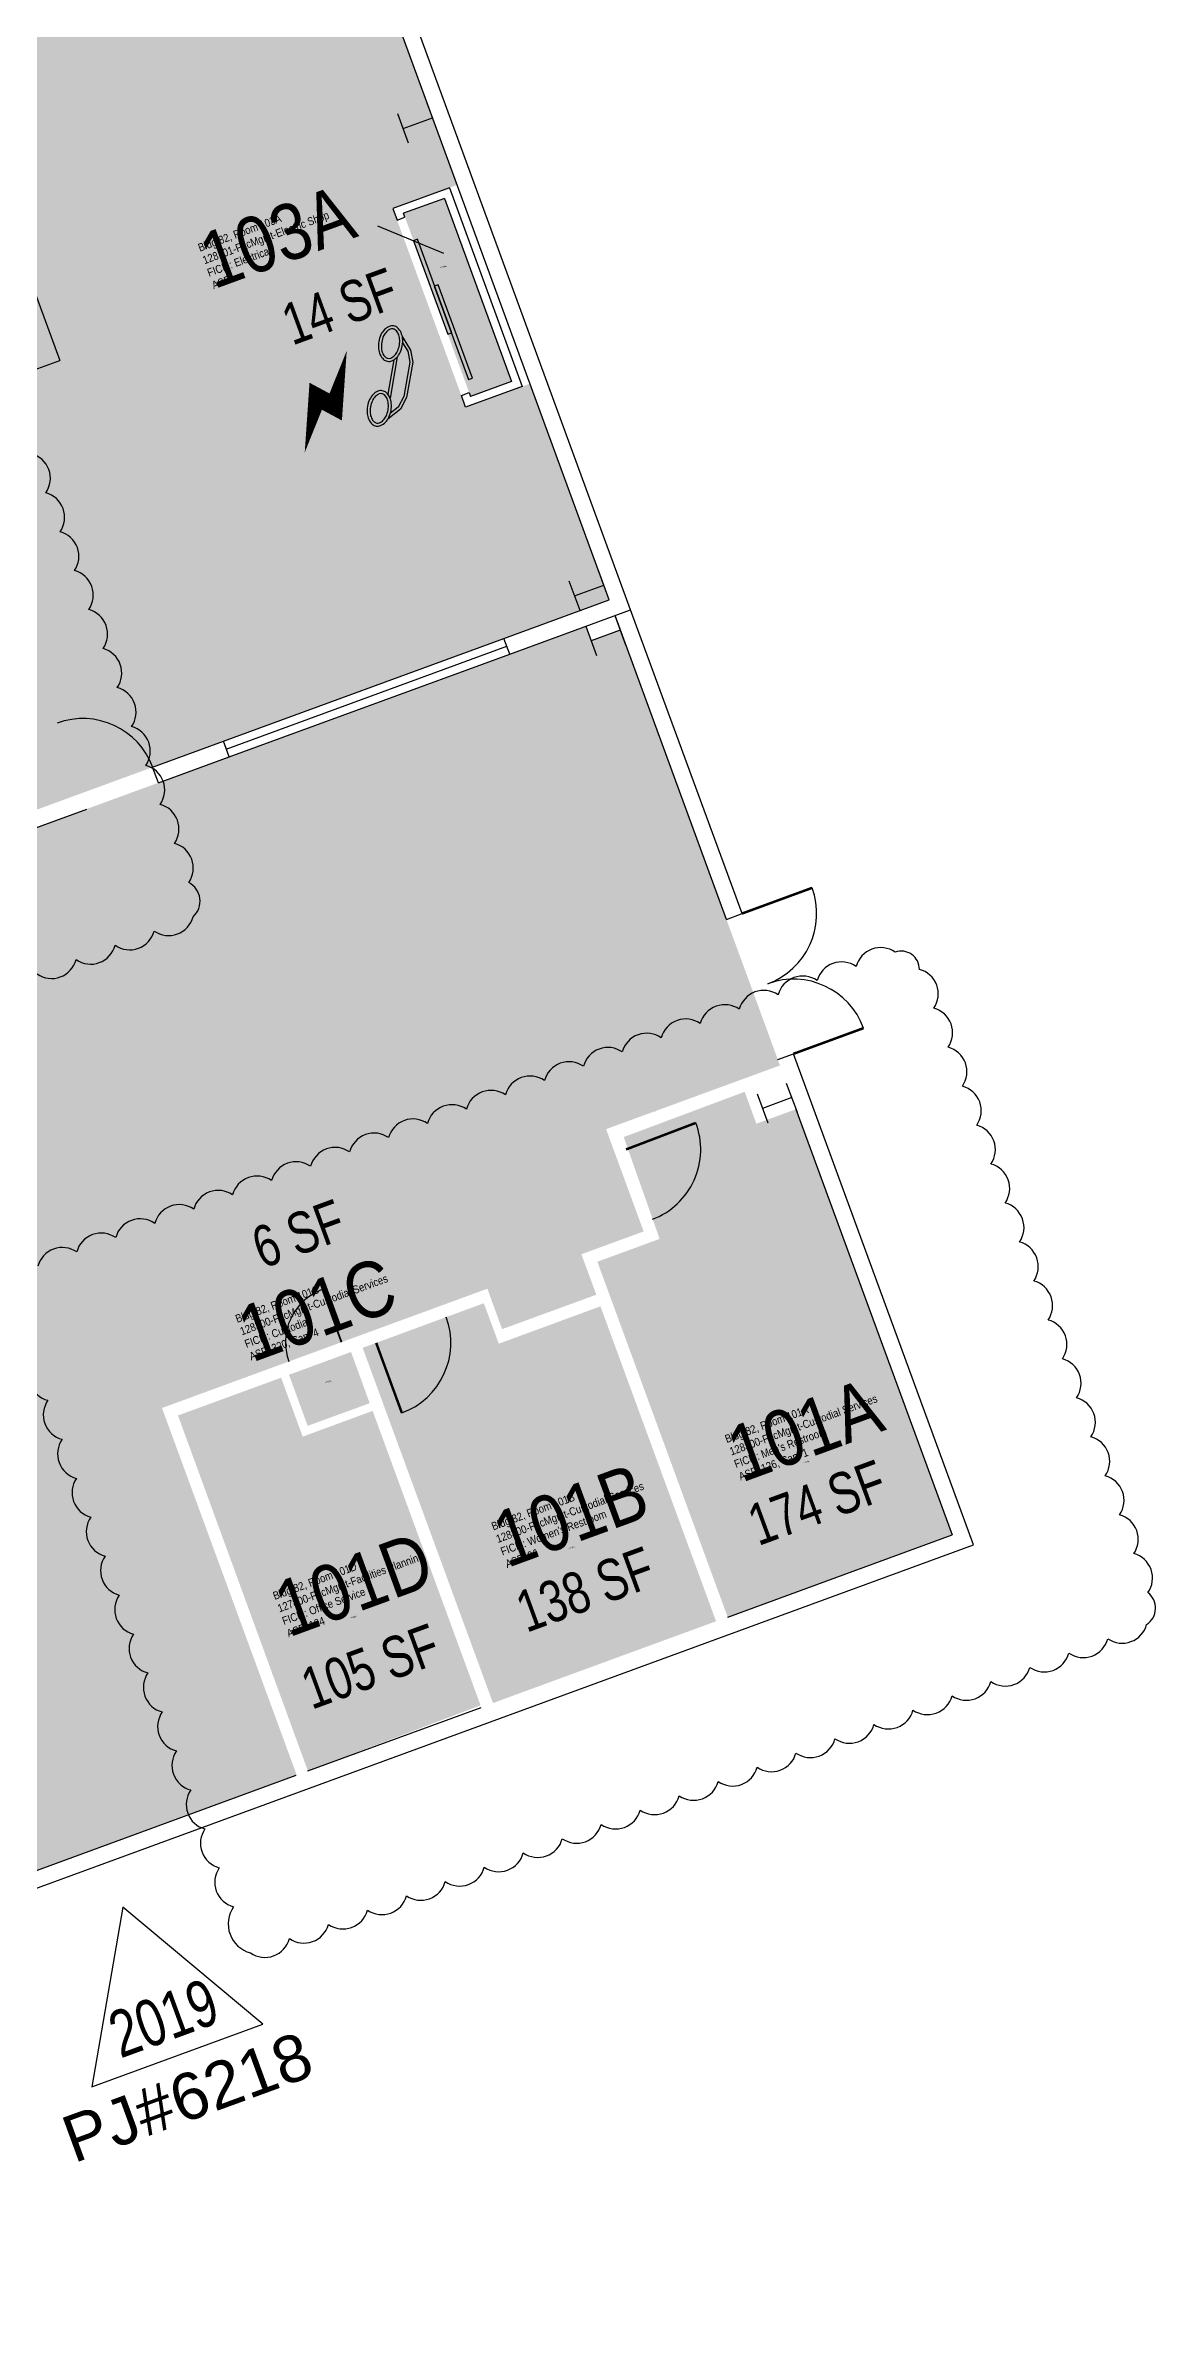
# Model space of a CAD drawing. Header units: inches. Extents: x 69176992 to 69179037, y 27694441 to 27697266.
# Drawn here: x 69178501 to 69179037, y 27694452 to 27695544 of the extents above; entities that cross this region are included whole.
import ezdxf
from ezdxf.enums import TextEntityAlignment as Align

# ---------------------------------------------------------------- set-up
doc = ezdxf.new("R2010")
doc.units = ezdxf.units.IN
doc.header["$LTSCALE"] = 50
doc.header["$MEASUREMENT"] = 0
doc.layers.get('0').update_dxf_attribs({"linetype": 'CONTINUOUS'})
for name, color, linetype in [('0 @ 1 (1)', 7, 'CONTINUOUS'), ('0 @ 1 (2)', 7, 'CONTINUOUS'), ('0 @ 360', 7, 'CONTINUOUS'), ('A-COLS', 5, 'CONTINUOUS'), ('A-DOOR', 2, 'CONTINUOUS'), ('A-FLOR', 3, 'CONTINUOUS'), ('A-GLAZ', 1, 'CONTINUOUS'), ('A-IDEN-ICON', 4, 'CONTINUOUS'), ('A-IDEN-RNUM', 7, 'CONTINUOUS'), ('A-IDEN-SNUM', 4, 'CONTINUOUS'), ('A-IDEN-VNUM', 4, 'CONTINUOUS'), ('A-WALL', 5, 'CONTINUOUS'), ('AREA-TEXT', 3, 'CONTINUOUS'), ('Rooms-Category-Color', 7, 'CONTINUOUS'), ('Rooms-College-Color', 7, 'CONTINUOUS'), ('Rooms-Department-Color', 7, 'CONTINUOUS'), ('Rooms-Division-Color', 7, 'CONTINUOUS'), ('Rooms-Information', 7, 'CONTINUOUS')]:
    doc.layers.add(name, color=color, linetype=linetype)
doc.layers.add('A-REV', color=1, linetype='CONTINUOUS', true_color=0xff0000)
doc.styles.add('Arial', font='arial.ttf')
doc.styles.add('CP_AREA', font='arial.ttf', dxfattribs={"height": 15})
doc.styles.add('CP_ROOMSNUMBER', font='arial.ttf', dxfattribs={"height": 1})
doc.styles.add('CP_ROOMVNUMBER', font='arial.ttf', dxfattribs={"width": 0.85, "height": 0.075})

# ---------------------------------------------------------------- blocks, each defined once
blk = doc.blocks.new('COL1')
for p, q in [((-0.5, 0.5), (0.5, 0.5)), ((0, 0.5), (0, -0.5)), ((-0.5, -0.5), (0.5, -0.5))]:
    blk.add_line(p, q)
blk = doc.blocks.new('Cpelect')
at = {"color": 0, "linetype": 'ByBlock'}
blk.add_lwpolyline([(0.0623, 0.0629, 0, 0.03, 0), (0.0105, -0.0168, 0.03, 0.03, 0), (-0.0105, 0.0068, 0.03, 0, 0), (-0.0623, -0.0729, 0.03, 0, 0)], format="xyseb", dxfattribs=at)
blk = doc.blocks.new('Cpphone')
at = {"color": 0, "linetype": 'ByBlock'}
for p, q in [((0.0096, 0.0252), (-0.0196, -0.0252)), ((0.0169, 0.0279), (-0.0182, -0.0329))]:
    blk.add_line(p, q, dxfattribs=at)
for points in [[(0.0288, 0.0786, 0.139889), (0.0216, 0.0804, 0.107118), (0.0122, 0.0781, 0.079812), (0.0039, 0.0722, 0.067459), (-0.0035, 0.0626, 0.067459), (-0.008, 0.0515, 0.079812), (-0.009, 0.0413, 0.107118), (-0.0064, 0.032, 0.139889), (-0.0012, 0.0267, 0.139889), (0.0061, 0.0248, 0.107118), (0.0155, 0.0272, 0.079812), (0.0238, 0.0331, 0.067459), (0.0312, 0.0426, 0.067459), (0.0357, 0.0538, 0.079812), (0.0367, 0.0639, 0.107118), (0.034, 0.0732, 0.139889)], [(0.0263, 0.0743, 0.139889), (0.0218, 0.0754, 0.107118), (0.0144, 0.0736, 0.079812), (0.0074, 0.0686, 0.067459), (0.0008, 0.0601, 0.067459), (-0.0032, 0.0502, 0.079812), (-0.004, 0.0417, 0.107118), (-0.0019, 0.0344, 0.139889), (0.0013, 0.031, 0.139889), (0.0059, 0.0298, 0.107118), (0.0133, 0.0317, 0.079812), (0.0203, 0.0367, 0.067459), (0.0268, 0.0451, 0.067459), (0.0309, 0.055, 0.079812), (0.0317, 0.0636, 0.107118), (0.0296, 0.0709, 0.139889)], [(-0.0262, -0.0167, 0.139889), (-0.0334, -0.0148, 0.107118), (-0.0428, -0.0172, 0.079812), (-0.0511, -0.0231, 0.067459), (-0.0585, -0.0326, 0.067459), (-0.063, -0.0438, 0.079812), (-0.064, -0.0539, 0.107118), (-0.0614, -0.0632, 0.139889), (-0.0562, -0.0686, 0.139889), (-0.0489, -0.0704, 0.107118), (-0.0395, -0.0681, 0.079812), (-0.0312, -0.0622, 0.067459), (-0.0238, -0.0526, 0.067459), (-0.0193, -0.0415, 0.079812), (-0.0183, -0.0313, 0.107118), (-0.021, -0.022, 0.139889)], [(-0.0287, -0.021, 0.139889), (-0.0332, -0.0198, 0.107118), (-0.0406, -0.0217, 0.079812), (-0.0476, -0.0267, 0.067459), (-0.0542, -0.0351, 0.067459), (-0.0582, -0.045, 0.079812), (-0.059, -0.0536, 0.107118), (-0.0569, -0.0609, 0.139889), (-0.0537, -0.0643, 0.139889), (-0.0491, -0.0654, 0.107118), (-0.0417, -0.0636, 0.079812), (-0.0347, -0.0586, 0.067459), (-0.0282, -0.0501, 0.067459), (-0.0241, -0.0402, 0.079812), (-0.0233, -0.0317, 0.107118), (-0.0254, -0.0244, 0.139889)]]:
    blk.add_lwpolyline(points, format="xyb", close=True, dxfattribs=at)
for points in [[(0.0364, 0.0572), (0.0417, 0.0308), (0.0382, 0.0108), (0.0082, -0.0411), (-0.0083, -0.0558), (-0.0338, -0.0645)], [(0.0334, 0.047), (0.0366, 0.0307), (0.0334, 0.0126), (0.0043, -0.0379), (-0.0109, -0.0514), (-0.0265, -0.0567)]]:
    blk.add_lwpolyline(points, dxfattribs=at)
blk = doc.blocks.new('*U9')
at = {"layer": '0 @ 1 (1)', "transparency": 16777216, "insert": (-0.1798, -0.1151), "char_height": 0.0625, "attachment_point": 1, "style": 'Arial'}
blk.add_mtext_dynamic_manual_height_columns('PJ#', width=0.24749, gutter_width=0.3125, heights=[-0.0646], dxfattribs=at)
at = {"layer": '0 @ 1 (2)', "transparency": 16777216, "insert": (-0.1798, -0.1151), "char_height": 0.0625, "attachment_point": 1, "style": 'Arial'}
blk.add_mtext_dynamic_manual_height_columns('PJ#', width=0.24749, gutter_width=0.3125, heights=[-0.0646], dxfattribs=at)
blk = doc.blocks.new('*U5')
at = {"transparency": 16777216}
blk.add_lwpolyline([(0, 0.122), (-0.1221, -0.0895), (0.1221, -0.0895)], close=True, dxfattribs=at)
blk.add_blockref('*U9', (0, 0), dxfattribs=at)
at = {"layer": '0 @ 360', "transparency": 16777216, "style": 'Arial', "width": 0.75}
blk.add_attdef('YEAR', text='', height=22.5, dxfattribs=at).set_placement((0, 0), align=Align.MIDDLE_CENTER)
at = {"layer": '0 @ 360', "transparency": 16777216, "style": 'Arial'}
blk.add_attdef('PROJECT', text='', height=22.5, dxfattribs=at).set_placement((-0.0276, -0.1151), align=Align.TOP_LEFT)

msp = doc.modelspace()

# ---------------------------------------------------------------- hatches: boundary and pattern name
at = {"layer": 'Rooms-Category-Color', "true_color": 0xe3c5e1}
msp.add_hatch(color=254, dxfattribs=at).paths.add_polyline_path([(69178481.3, 27695169.7), (69178773.2, 27695276.7), (69178735, 27695380.9), (69178704, 27695369.6), (69178668.9, 27695465.4), (69178699.9, 27695476.7), (69178605.5, 27695734.4), (69177584, 27695360.1), (69177699.1, 27695046), (69178428.6, 27695313.4), (69178481.3, 27695169.7), (69178773.2, 27695276.7)])
at = {"layer": 'Rooms-Category-Color', "true_color": 0xadadad}
for points in [[(69178674.1, 27695463), (69178693.8, 27695470.2), (69178726.1, 27695381.9), (69178706.4, 27695374.7), (69178674.1, 27695463)], [(69178830.3, 27694786.4), (69178938.4, 27694826), (69178863.2, 27695031.2), (69178844.1, 27695024.2), (69178838.5, 27695039.6), (69178780.2, 27695017.8), (69178797.5, 27694968.7), (69178767.5, 27694957.7)], [(69178717.2, 27694745), (69178824.7, 27694784.4), (69178769, 27694936.2), (69178720, 27694918.2), (69178712.8, 27694937.7), (69178654.4, 27694916.2)], [(69178627.9, 27694878.6), (69178657.8, 27694889.5), (69178648.8, 27694914.2), (69178618.9, 27694903.2)]]:
    msp.add_hatch(color=253, dxfattribs=at).paths.add_polyline_path(points)
at = {"layer": 'Rooms-Category-Color', "true_color": 0xfa9ba3}
for points in [[(69178778.6, 27695262.1), (69178764.5, 27695257), (69178761.9, 27695264), (69178725.3, 27695250.6), (69178590.1, 27695201), (69178533.7, 27695180.4), (69178533.7, 27695180.4), (69178478.1, 27695160), (69178478.1, 27695160), (69178096.2, 27695020), (69177768.6, 27694900), (69177771.2, 27694892.9), (69177757.1, 27694887.7), (69177759.7, 27694880.7), (69177916.9, 27694451.7), (69178622.6, 27694710.3), (69178557.7, 27694887.2), (69178714.5, 27694944.7), (69178721.6, 27694925.2), (69178767, 27694941.8), (69178759.8, 27694961.3), (69178789.8, 27694972.3), (69178771.7, 27695021.6), (69178855.5, 27695052.3)], [(69178628, 27694712.3), (69178711.2, 27694743.9), (69178659.2, 27694885.8), (69178625.5, 27694873.4), (69178615.1, 27694901.8), (69178565.4, 27694883.6)]]:
    msp.add_hatch(color=241, dxfattribs=at).paths.add_polyline_path(points)
at = {"layer": 'Rooms-College-Color', "true_color": 0x80bc67}
for points in [[(69178481.3, 27695169.7), (69178773.2, 27695276.7), (69178735, 27695380.9), (69178704, 27695369.6), (69178668.9, 27695465.4), (69178699.9, 27695476.7), (69178605.5, 27695734.4), (69177584, 27695360.1), (69177699.1, 27695046), (69178428.6, 27695313.4), (69178481.3, 27695169.7), (69178773.2, 27695276.7)], [(69178778.6, 27695262.1), (69178764.5, 27695257), (69178761.9, 27695264), (69178725.3, 27695250.6), (69178590.1, 27695201), (69178533.7, 27695180.4), (69178533.7, 27695180.4), (69178478.1, 27695160), (69178478.1, 27695160), (69178096.2, 27695020), (69177768.6, 27694900), (69177771.2, 27694892.9), (69177757.1, 27694887.7), (69177759.7, 27694880.7), (69177916.9, 27694451.7), (69178622.6, 27694710.3), (69178557.7, 27694887.2), (69178714.5, 27694944.7), (69178721.6, 27694925.2), (69178767, 27694941.8), (69178759.8, 27694961.3), (69178789.8, 27694972.3), (69178771.7, 27695021.6), (69178855.5, 27695052.3)], [(69178830.3, 27694786.4), (69178938.4, 27694826), (69178863.2, 27695031.2), (69178844.1, 27695024.2), (69178838.5, 27695039.6), (69178780.2, 27695017.8), (69178797.5, 27694968.7), (69178767.5, 27694957.7)], [(69178717.2, 27694745), (69178824.7, 27694784.4), (69178769, 27694936.2), (69178720, 27694918.2), (69178712.8, 27694937.7), (69178654.4, 27694916.2)], [(69178627.9, 27694878.6), (69178657.8, 27694889.5), (69178648.8, 27694914.2), (69178618.9, 27694903.2)], [(69178628, 27694712.3), (69178711.2, 27694743.9), (69178659.2, 27694885.8), (69178625.5, 27694873.4), (69178615.1, 27694901.8), (69178565.4, 27694883.6)]]:
    msp.add_hatch(color=83, dxfattribs=at).paths.add_polyline_path(points)
at = {"layer": 'Rooms-College-Color', "true_color": 0xadadad}
msp.add_hatch(color=253, dxfattribs=at).paths.add_polyline_path([(69178674.1, 27695463), (69178693.8, 27695470.2), (69178726.1, 27695381.9), (69178706.4, 27695374.7), (69178674.1, 27695463)])
at = {"layer": 'Rooms-Department-Color', "true_color": 0x80bc67}
for points in [[(69178481.3, 27695169.7), (69178773.2, 27695276.7), (69178735, 27695380.9), (69178704, 27695369.6), (69178668.9, 27695465.4), (69178699.9, 27695476.7), (69178605.5, 27695734.4), (69177584, 27695360.1), (69177699.1, 27695046), (69178428.6, 27695313.4), (69178481.3, 27695169.7), (69178773.2, 27695276.7)], [(69178778.6, 27695262.1), (69178764.5, 27695257), (69178761.9, 27695264), (69178725.3, 27695250.6), (69178590.1, 27695201), (69178533.7, 27695180.4), (69178533.7, 27695180.4), (69178478.1, 27695160), (69178478.1, 27695160), (69178096.2, 27695020), (69177768.6, 27694900), (69177771.2, 27694892.9), (69177757.1, 27694887.7), (69177759.7, 27694880.7), (69177916.9, 27694451.7), (69178622.6, 27694710.3), (69178557.7, 27694887.2), (69178714.5, 27694944.7), (69178721.6, 27694925.2), (69178767, 27694941.8), (69178759.8, 27694961.3), (69178789.8, 27694972.3), (69178771.7, 27695021.6), (69178855.5, 27695052.3)], [(69178628, 27694712.3), (69178711.2, 27694743.9), (69178659.2, 27694885.8), (69178625.5, 27694873.4), (69178615.1, 27694901.8), (69178565.4, 27694883.6)]]:
    msp.add_hatch(color=83, dxfattribs=at).paths.add_polyline_path(points)
at = {"layer": 'Rooms-Department-Color', "true_color": 0xacacac}
for points in [[(69178674.1, 27695463), (69178693.8, 27695470.2), (69178726.1, 27695381.9), (69178706.4, 27695374.7), (69178674.1, 27695463)], [(69178830.3, 27694786.4), (69178938.4, 27694826), (69178863.2, 27695031.2), (69178844.1, 27695024.2), (69178838.5, 27695039.6), (69178780.2, 27695017.8), (69178797.5, 27694968.7), (69178767.5, 27694957.7)], [(69178717.2, 27694745), (69178824.7, 27694784.4), (69178769, 27694936.2), (69178720, 27694918.2), (69178712.8, 27694937.7), (69178654.4, 27694916.2)], [(69178627.9, 27694878.6), (69178657.8, 27694889.5), (69178648.8, 27694914.2), (69178618.9, 27694903.2)]]:
    msp.add_hatch(color=253, dxfattribs=at).paths.add_polyline_path(points)
at = {"layer": 'Rooms-Division-Color', "true_color": 0x80bc67}
for points in [[(69178481.3, 27695169.7), (69178773.2, 27695276.7), (69178735, 27695380.9), (69178704, 27695369.6), (69178668.9, 27695465.4), (69178699.9, 27695476.7), (69178605.5, 27695734.4), (69177584, 27695360.1), (69177699.1, 27695046), (69178428.6, 27695313.4), (69178481.3, 27695169.7), (69178773.2, 27695276.7)], [(69178778.6, 27695262.1), (69178764.5, 27695257), (69178761.9, 27695264), (69178725.3, 27695250.6), (69178590.1, 27695201), (69178533.7, 27695180.4), (69178533.7, 27695180.4), (69178478.1, 27695160), (69178478.1, 27695160), (69178096.2, 27695020), (69177768.6, 27694900), (69177771.2, 27694892.9), (69177757.1, 27694887.7), (69177759.7, 27694880.7), (69177916.9, 27694451.7), (69178622.6, 27694710.3), (69178557.7, 27694887.2), (69178714.5, 27694944.7), (69178721.6, 27694925.2), (69178767, 27694941.8), (69178759.8, 27694961.3), (69178789.8, 27694972.3), (69178771.7, 27695021.6), (69178855.5, 27695052.3)], [(69178628, 27694712.3), (69178711.2, 27694743.9), (69178659.2, 27694885.8), (69178625.5, 27694873.4), (69178615.1, 27694901.8), (69178565.4, 27694883.6)]]:
    msp.add_hatch(color=83, dxfattribs=at).paths.add_polyline_path(points)
at = {"layer": 'Rooms-Division-Color', "true_color": 0xadadad}
for points in [[(69178674.1, 27695463), (69178693.8, 27695470.2), (69178726.1, 27695381.9), (69178706.4, 27695374.7), (69178674.1, 27695463)], [(69178830.3, 27694786.4), (69178938.4, 27694826), (69178863.2, 27695031.2), (69178844.1, 27695024.2), (69178838.5, 27695039.6), (69178780.2, 27695017.8), (69178797.5, 27694968.7), (69178767.5, 27694957.7)], [(69178717.2, 27694745), (69178824.7, 27694784.4), (69178769, 27694936.2), (69178720, 27694918.2), (69178712.8, 27694937.7), (69178654.4, 27694916.2)], [(69178627.9, 27694878.6), (69178657.8, 27694889.5), (69178648.8, 27694914.2), (69178618.9, 27694903.2)]]:
    msp.add_hatch(color=253, dxfattribs=at).paths.add_polyline_path(points)

# ---------------------------------------------------------------- linework, layer by layer
at = {"layer": 'A-DOOR'}
for points in [[(69178697.3, 27695405.4), (69178680.8, 27695450.5), (69178678.9, 27695449.8), (69178695.4, 27695404.8)], [(69178707.3, 27695383.6), (69178690.8, 27695428.6), (69178688.9, 27695427.9), (69178705.4, 27695382.9)]]:
    msp.add_lwpolyline(points, close=True, dxfattribs=at)
for points, const_width in [([(69178837.2, 27695125.5), (69178871, 27695137.9)], 1.2), ([(69178862, 27695057.9), (69178895.8, 27695070.3)], 1.2), ([(69178781.3, 27695011.8), (69178814.9, 27695024.6)], 1.2), ([(69178644.2, 27694918.9), (69178635, 27694944.3)], 0.9), ([(69178660.9, 27694918.6), (69178673.3, 27694884.8)], 1.2)]:
    msp.add_lwpolyline(points, dxfattribs=dict(at, const_width=const_width))
for centre, radius, start, end in [((69178519.5, 27695183.5), 36, 20.1283, 110.1283), ((69178837.2, 27695125.5), 36, 290.1283, 20.1283), ((69178862, 27695057.9), 36, 20.1283, 110.1283), ((69178781.3, 27695011.8), 36, 290.8058, 20.8058), ((69178644.2, 27694918.9), 27, 110.1283, 200.1283), ((69178660.9, 27694918.6), 36, 290.1283, 20.1283)]:
    msp.add_arc(centre, radius, start, end, dxfattribs=at)
at = {"layer": 'A-FLOR'}
for p in [(69178491.9, 27695437.2), (69178418.3, 27695359.1)]:
    msp.add_line(p, (69178508.4, 27695392.1), dxfattribs=at)
at = {"layer": 'A-GLAZ'}
for p, q in [((69178587.3, 27695208.6), (69178722.5, 27695258.1)), ((69178588.7, 27695204.8), (69178723.9, 27695254.4)), ((69178590.1, 27695201), (69178725.3, 27695250.6))]:
    msp.add_line(p, q, dxfattribs=at)
at = {"layer": 'A-IDEN-ICON'}
msp.add_line((69178661.5, 27695456.9), (69178693.4, 27695443.8), dxfattribs=at)
at = {"layer": 'A-IDEN-VNUM', "const_width": 0.0001}
msp.add_lwpolyline([(69178636.7, 27694904), (69178633.3, 27694921.7)], dxfattribs=at)
at = {"layer": 'A-REV'}
for points in [[(69178497.5, 27695096.4, 0.520567), (69178516.3, 27695103.3, 0.520567), (69178535.1, 27695110.2, 0.520567), (69178553.9, 27695117.1, 0.520567), (69178572.7, 27695124, 0.520567), (69178570.6, 27695140.5, 0.520567), (69178563.7, 27695159.3, 0.520567), (69178556.8, 27695178.1, 0.520567), (69178549.9, 27695196.9, 0.520567), (69178543, 27695215.6, 0.520567), (69178536.1, 27695234.4, 0.520567), (69178529.3, 27695253.2, 0.520567), (69178522.4, 27695272, 0.520567), (69178515.5, 27695290.8, 0.520567), (69178508.6, 27695309.5, 0.520567), (69178501.7, 27695328.3, 0.520567), (69178494.8, 27695347.1, 0.520567)], [(69178495.9, 27694909.7, 0.520567), (69178502.7, 27694890.9, 0.520567), (69178509.6, 27694872.1, 0.520567), (69178516.5, 27694853.3, 0.520567), (69178523.4, 27694834.6, 0.520567), (69178530.3, 27694815.8, 0.520567), (69178537.1, 27694797, 0.520567), (69178544, 27694778.2, 0.520567), (69178550.9, 27694759.5, 0.520567), (69178557.8, 27694740.7, 0.520567), (69178564.7, 27694721.9, 0.520567), (69178571.6, 27694703.1, 0.520567), (69178578.4, 27694684.3, 0.520567), (69178585.3, 27694665.6, 0.520567), (69178592.2, 27694646.8, 0.520567), (69178600.3, 27694624.6, 0.520567), (69178619.1, 27694631.5, 0.520567), (69178637.9, 27694638.3, 0.520567), (69178656.7, 27694645.2, 0.520567), (69178675.5, 27694652.1, 0.520567), (69178694.2, 27694659, 0.520567), (69178713, 27694665.9, 0.520567), (69178731.8, 27694672.8, 0.520567), (69178750.6, 27694679.6, 0.520567), (69178769.3, 27694686.5, 0.520567), (69178788.1, 27694693.4, 0.520567), (69178806.9, 27694700.3, 0.520567), (69178825.7, 27694707.2, 0.520567), (69178844.5, 27694714.1, 0.520567), (69178863.2, 27694720.9, 0.520567), (69178882, 27694727.8, 0.520567), (69178900.8, 27694734.7, 0.520567), (69178919.6, 27694741.6, 0.520567), (69178938.4, 27694748.5, 0.520567), (69178957.1, 27694755.4, 0.520567), (69178975.9, 27694762.2, 0.520567), (69178994.7, 27694769.1, 0.520567), (69179013.5, 27694776, 0.520567), (69179032.2, 27694782.9, 0.520567), (69179032.8, 27694798.2, 0.520567), (69179026, 27694817, 0.520567), (69179019.1, 27694835.7, 0.520567), (69179012.2, 27694854.5, 0.520567), (69179005.3, 27694873.3, 0.520567), (69178998.4, 27694892.1, 0.520567), (69178991.6, 27694910.9, 0.520567), (69178984.7, 27694929.6, 0.520567), (69178977.8, 27694948.4, 0.520567), (69178970.9, 27694967.2, 0.520567), (69178964, 27694986, 0.520567), (69178957.1, 27695004.8, 0.520567), (69178950.3, 27695023.5, 0.520567), (69178943.4, 27695042.3, 0.520567), (69178936.5, 27695061.1, 0.520567), (69178929.6, 27695079.9, 0.520567), (69178922.7, 27695098.6, 0.520567), (69178911, 27695106.9, 0.520567), (69178892.2, 27695100, 0.520567), (69178873.4, 27695093.2, 0.520567), (69178854.6, 27695086.3, 0.520567), (69178835.9, 27695079.4, 0.520567), (69178817.1, 27695072.5, 0.520567), (69178798.3, 27695065.6, 0.520567), (69178779.5, 27695058.8, 0.520567), (69178760.8, 27695051.9, 0.520567), (69178742, 27695045, 0.520567), (69178723.2, 27695038.1, 0.520567), (69178704.4, 27695031.2, 0.520567), (69178685.6, 27695024.3, 0.520567), (69178666.9, 27695017.5, 0.520567), (69178648.1, 27695010.6, 0.520567), (69178629.3, 27695003.7, 0.520567), (69178610.5, 27694996.8, 0.520567), (69178591.7, 27694989.9, 0.520567), (69178573, 27694983, 0.520567), (69178554.2, 27694976.2, 0.520567), (69178535.4, 27694969.3, 0.520567), (69178516.6, 27694962.4, 0.520567), (69178497.9, 27694955.5, 0.520567)]]:
    msp.add_lwpolyline(points, format="xyb", dxfattribs=at)
at = {"layer": 'A-WALL'}
for p, q in [((69178773.2, 27695276.7), (69178571.6, 27695826.9)), ((69178783.5, 27695271.9), (69178579.1, 27695829.7)), ((69178696.2, 27695475.3), (69178668.9, 27695465.4)), ((69178696.2, 27695475.3), (69178731.3, 27695379.6)), ((69178668.9, 27695465.4), (69178671, 27695459.7)), ((69178693.8, 27695470.2), (69178674.1, 27695463)), ((69178674.8, 27695461.1), (69178674.1, 27695463)), ((69178693.8, 27695470.2), (69178726.1, 27695381.9)), ((69178671, 27695459.7), (69178674.8, 27695461.1)), ((69178702, 27695375.2), (69178705.7, 27695376.6)), ((69178704, 27695369.6), (69178702, 27695375.2)), ((69178731.3, 27695379.6), (69178704, 27695369.6)), ((69178705.7, 27695376.6), (69178706.4, 27695374.7)), ((69178726.1, 27695381.9), (69178706.4, 27695374.7)), ((69178722.5, 27695258.1), (69178773.2, 27695276.7)), ((69178725.3, 27695250.6), (69178783.5, 27695271.9)), ((69178829.7, 27695122.7), (69178776, 27695269.2)), ((69178837.2, 27695125.5), (69178783.5, 27695271.9)), ((69178725.3, 27695250.6), (69178722.5, 27695258.1)), ((69178553.2, 27695196.1), (69178587.3, 27695208.6)), ((69178556, 27695188.5), (69178590.1, 27695201)), ((69178590.1, 27695201), (69178587.3, 27695208.6)), ((69178556, 27695188.5), (69178553.2, 27695196.1)), ((69178103.3, 27695022.6), (69178521.4, 27695175.8)), ((69178829.7, 27695122.7), (69178837.2, 27695125.5)), ((69178854.5, 27695055.1), (69178862, 27695057.9)), ((69178948.7, 27694821.3), (69178862, 27695057.9)), ((69178250.2, 27694565.2), (69178948.7, 27694821.3)), ((69178628, 27694712.3), (69178711.5, 27694742.9)), ((69178247.4, 27694572.8), (69178622.4, 27694710.2))]:
    msp.add_line(p, q, dxfattribs=at)
for points in [[(69178776, 27695009.9, 0.0001, 0.0001, 0), (69178771.7, 27695021.6, 0.0001, 0.0001, 0), (69178855.5, 27695052.3, 0, 0, 0), (69178854.5, 27695055.1, 0, 0, 0)], [(69178842.2, 27695041, 0.0001, 0.0001, 0), (69178857.6, 27695046.6, 0, 0, 0), (69178861.8, 27695035, 0, 0, 0)], [(69178658.9, 27694924.3, 0.0001, 0.0001, 0), (69178660.9, 27694918.6, 0.0001, 0.0001, 0), (69178654.4, 27694916.2, 0.0001, 0.0001, 0), (69178717.2, 27694745, 0, 0, 0), (69178824.7, 27694784.4, 0, 0, 0)]]:
    msp.add_lwpolyline(points, format="xyseb", dxfattribs=at)
at = {"layer": 'A-WALL', "const_width": 0.0001}
for points in [[(69178781.7, 27695011.9), (69178779.4, 27695018), (69178838.5, 27695039.6)], [(69178838.5, 27695039.6), (69178844.1, 27695024.2), (69178863.2, 27695031.2)], [(69178842.2, 27695041), (69178846.5, 27695029.3), (69178861.8, 27695035)], [(69178781.7, 27695011.9), (69178776, 27695009.9)], [(69178759.8, 27694961.3), (69178789.8, 27694972.3), (69178788.4, 27694976.1)], [(69178767.5, 27694957.7), (69178797.5, 27694968.7), (69178794.1, 27694978.1)], [(69178794.1, 27694978.1), (69178788.4, 27694976.1)], [(69178759.8, 27694961.3), (69178767, 27694941.8)], [(69178767.5, 27694957.7), (69178830.3, 27694786.4)], [(69178692.7, 27694936.7), (69178714.5, 27694944.7)], [(69178767, 27694941.8), (69178721.6, 27694925.2), (69178714.5, 27694944.7)], [(69178694.7, 27694931), (69178692.7, 27694936.7)], [(69178712.8, 27694937.7), (69178694.7, 27694931)], [(69178769, 27694936.2), (69178720, 27694918.2), (69178712.8, 27694937.7)], [(69178769, 27694936.2), (69178824.7, 27694784.4)], [(69178644.2, 27694918.9), (69178658.9, 27694924.3)], [(69178644.2, 27694918.9), (69178646.3, 27694913.3)], [(69178604.6, 27694904.4), (69178618.9, 27694909.6)], [(69178618.9, 27694909.6), (69178621, 27694904)], [(69178646.3, 27694913.3), (69178648.8, 27694914.2)], [(69178648.8, 27694914.2), (69178657.8, 27694889.5)], [(69178604.6, 27694904.4), (69178606.6, 27694898.7)], [(69178606.6, 27694898.7), (69178615.1, 27694901.8)], [(69178615.1, 27694901.8), (69178625.5, 27694873.4), (69178659.2, 27694885.8)], [(69178618.9, 27694903.2), (69178621, 27694904)], [(69178618.9, 27694903.2), (69178627.9, 27694878.6), (69178657.8, 27694889.5)], [(69178622.4, 27694710.2), (69178557.7, 27694887.2), (69178567.6, 27694890.8)], [(69178628, 27694712.3), (69178565.4, 27694883.6), (69178569.6, 27694885.2)], [(69178567.6, 27694890.8), (69178569.6, 27694885.2)], [(69178659.2, 27694885.8), (69178711.5, 27694742.9)]]:
    msp.add_lwpolyline(points, dxfattribs=at)
at = {"layer": 'A-WALL'}
for points in [[(69178863.2, 27695031.2), (69178938.4, 27694826)], [(69178830.3, 27694786.4), (69178938.4, 27694826)]]:
    msp.add_lwpolyline(points, dxfattribs=at)

# ---------------------------------------------------------------- block references
at = {"layer": 'A-COLS', "xscale": 15, "yscale": 15, "zscale": 15}
for p, rotation in [((69178681, 27695506.5), 110.1283294445701), ((69178763.6, 27695281.2), 110.1283294445701), ((69178771.5, 27695259.5), 290.1283294445701), ((69178854.1, 27695034.2), 290.1283294445701)]:
    msp.add_blockref('COL1', p, dxfattribs=dict(at, rotation=rotation))
at = {"layer": 'A-IDEN-ICON', "xscale": 288, "yscale": 288, "zscale": 288, "rotation": 20.12832944457009}
for name, p in [('Cpphone', (69178669.3, 27695384.6)), ('Cpelect', (69178636.1, 27695373.6))]:
    msp.add_blockref(name, p, dxfattribs=at)
at = {"layer": 'A-REV'}
ref = msp.add_blockref('*U5', (69178554, 27694605.4, 302), dxfattribs=dict(at, xscale=360, yscale=360, zscale=360, rotation=20.12832944552408))
ref.add_attrib('YEAR', '2019', dxfattribs={"layer": '0', "transparency": 16777216, "height": 22.5, "rotation": 20.1283, "style": 'Arial', "width": 0.75}).set_placement((69178558.4, 27694593.2, 302), align=Align.MIDDLE_CENTER)
ref.add_attrib('PROJECT', '6218', dxfattribs={"layer": '0', "transparency": 16777216, "height": 22.5, "rotation": 20.1283, "style": 'Arial'}).set_placement((69178558.9, 27694563.1, 302), align=Align.TOP_LEFT)

# ---------------------------------------------------------------- texts
at = {"layer": 'A-IDEN-RNUM', "style": 'CP_ROOMSNUMBER'}
for s, p in [('0103-A0', (69178693.1, 27695436.7)), ('0101-C0', (69178637.8, 27694899.4)), ('0101-A0', (69178868, 27694860.6)), ('0101-B0', (69178755.1, 27694819.4)), ('0101-D0', (69178649.8, 27694785.9))]:
    msp.add_text(s, height=0.36, rotation=20.1283, dxfattribs=at).set_placement(p)
at = {"layer": 'A-IDEN-SNUM', "style": 'CP_ROOMSNUMBER'}
for s, p in [('08200103A0', (69178691.8, 27695436.6)), ('08200101C0', (69178636.5, 27694899.4)), ('08200101A0', (69178866.8, 27694860.6)), ('08200101B0', (69178753.8, 27694819.4)), ('08200101D0', (69178648.6, 27694785.9))]:
    msp.add_text(s, height=0.36, rotation=20.1283, dxfattribs=at).set_placement(p)
at = {"layer": 'A-IDEN-VNUM', "style": 'CP_ROOMVNUMBER', "width": 0.85}
for s, p in [('103A', (69178582.6, 27695426.3)), ('101C', (69178601, 27694909)), ('101A', (69178836.9, 27694851.1)), ('101B', (69178724, 27694810)), ('101D', (69178618.7, 27694776.5))]:
    msp.add_text(s, height=27, rotation=20.1283, dxfattribs=at).set_placement(p)
at = {"layer": 'AREA-TEXT', "style": 'CP_AREA', "width": 0.75}
for s, p in [('14 SF', (69178643.3, 27695418.2)), ('6 SF', (69178623.4, 27694971.2)), ('174 SF', (69178873.3, 27694841.6)), ('138 SF', (69178761.6, 27694799.8)), ('105 SF', (69178658.1, 27694762.7))]:
    msp.add_text(s, height=20, rotation=20.1283, dxfattribs=at).set_placement(p, align=Align.MIDDLE_CENTER)
at = {"layer": 'Rooms-Information', "char_height": 3.857, "width": 86.4, "attachment_point": 7, "rotation": 20.1283, "style": 'CP_ROOMVNUMBER'}
for s, insert in [('Bldg.82, Room 103A^M^J128101-FacMgmt-Electric Shop^M^JFICM: Electrical^M^JASF: ', (69178582.6, 27695426.3)), ('Bldg.82, Room 101C^M^J128300-FacMgmt-Custodial Services^M^JFICM: Custodial^M^JASF: 320, Cap: 4', (69178601, 27694909)), ("Bldg.82, Room 101A^M^J128300-FacMgmt-Custodial Services^M^JFICM: Men's Restroom^M^JASF: 126, Cap: 1", (69178836.9, 27694851.1)), ("Bldg.82, Room 101B^M^J128300-FacMgmt-Custodial Services^M^JFICM: Women's Restroom^M^JASF: 96", (69178724, 27694810)), ('Bldg.82, Room 101D^M^J127800-FacMgmt-Facilities Planning^M^JFICM: Office Service^M^JASF: 104', (69178618.7, 27694776.5))]:
    msp.add_mtext(s, dxfattribs=dict(at, insert=insert))

doc.saveas('drawing.dxf')
